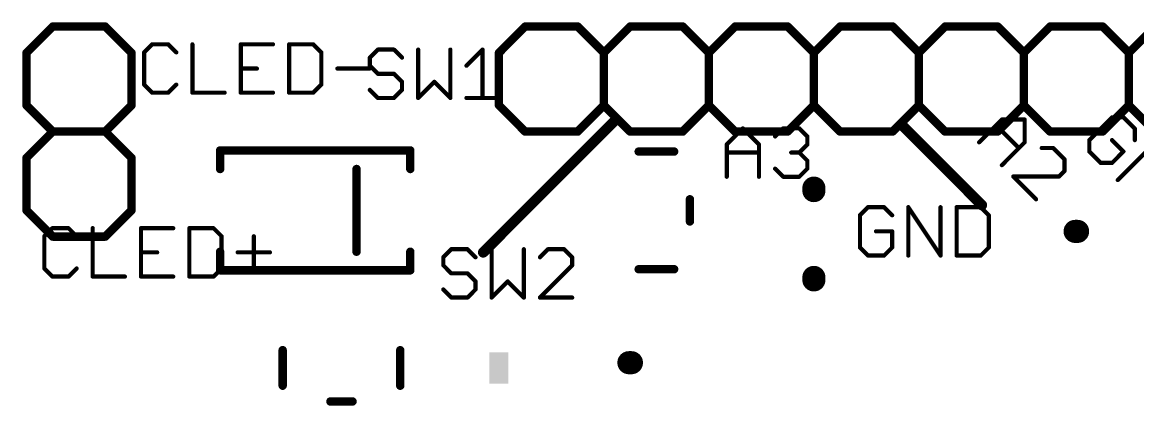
# Model space of a CAD drawing. Extents: x -0.1 to 47.1, y 0.5 to 29.3.
# Drawn here: x -0.1 to 26.88, y 20.04 to 29.31 of the extents above; entities that cross this region are included whole.
import ezdxf

# ---------------------------------------------------------------- set-up
doc = ezdxf.new("R2010")
doc.units = 0
doc.layers.add('21', color=253, linetype='CONTINUOUS')

# ---------------------------------------------------------------- blocks, each defined once
blk = doc.blocks.new('RECT')
blk.add_solid([(-0.5, -0.5), (0.5, -0.5), (-0.5, 0.5), (0.5, 0.5)])

msp = doc.modelspace()

# ---------------------------------------------------------------- linework, layer by layer
at = {"layer": '21'}
for points, const_width in [([(0.635, 29.21), (0, 28.575)], 0.2032), ([(1.905, 29.21), (0.635, 29.21)], 0.2032), ([(2.54, 28.575), (1.905, 29.21)], 0.2032), ([(12.065, 29.21), (11.43, 28.575)], 0.2032), ([(13.335, 29.21), (12.065, 29.21)], 0.2032), ([(13.97, 28.575), (13.335, 29.21)], 0.2032), ([(14.605, 29.21), (13.97, 28.575)], 0.2032), ([(15.875, 29.21), (14.605, 29.21)], 0.2032), ([(16.51, 28.575), (15.875, 29.21)], 0.2032), ([(17.145, 29.21), (16.51, 28.575)], 0.2032), ([(18.415, 29.21), (17.145, 29.21)], 0.2032), ([(19.05, 28.575), (18.415, 29.21)], 0.2032), ([(19.685, 29.21), (19.05, 28.575)], 0.2032), ([(20.955, 29.21), (19.685, 29.21)], 0.2032), ([(21.59, 28.575), (20.955, 29.21)], 0.2032), ([(22.225, 29.21), (21.59, 28.575)], 0.2032), ([(23.495, 29.21), (22.225, 29.21)], 0.2032), ([(24.13, 28.575), (23.495, 29.21)], 0.2032), ([(24.765, 29.21), (24.13, 28.575)], 0.2032), ([(26.035, 29.21), (24.765, 29.21)], 0.2032), ([(26.67, 28.575), (26.035, 29.21)], 0.2032), ([(27.305, 29.21), (26.67, 28.575)], 0.2032), ([(0, 28.575), (0, 27.305)], 0.2032), ([(2.54, 27.305), (2.54, 28.575)], 0.2032), ([(3.0397, 28.7792), (2.8448, 28.5843)], 0.1016), ([(2.8448, 28.5843), (2.8448, 27.8047)], 0.1016), ([(3.4295, 28.7792), (3.0397, 28.7792)], 0.1016), ([(3.6244, 28.5843), (3.4295, 28.7792)], 0.1016), ([(4.0142, 28.7792), (4.0142, 27.6098)], 0.1016), ([(5.9632, 28.7792), (5.1836, 28.7792)], 0.1016), ([(5.1836, 28.7792), (5.1836, 27.6098)], 0.1016), ([(6.353, 28.7792), (6.353, 27.6098)], 0.1016), ([(6.9377, 28.7792), (6.353, 28.7792)], 0.1016), ([(7.1326, 28.5843), (6.9377, 28.7792)], 0.1016), ([(7.1326, 27.8047), (7.1326, 28.5843)], 0.1016), ([(8.5007, 28.6522), (8.3058, 28.4573)], 0.1016), ([(8.8905, 28.6522), (8.5007, 28.6522)], 0.1016), ([(9.0854, 28.4573), (8.8905, 28.6522)], 0.1016), ([(9.4752, 28.6522), (9.4752, 27.4828)], 0.1016), ([(10.2548, 27.4828), (10.2548, 28.6522)], 0.1016), ([(10.6446, 28.2624), (11.0344, 28.6522)], 0.1016), ([(11.0344, 28.6522), (11.0344, 27.4828)], 0.1016), ([(11.43, 28.575), (11.43, 27.305)], 0.2032), ([(13.97, 27.305), (13.97, 28.575)], 0.2032), ([(13.97, 28.575), (13.97, 27.305)], 0.2032), ([(16.51, 28.575), (16.51, 27.305)], 0.2032), ([(16.51, 27.305), (16.51, 28.575)], 0.2032), ([(19.05, 27.305), (19.05, 28.575)], 0.2032), ([(19.05, 28.575), (19.05, 27.305)], 0.2032), ([(21.59, 28.575), (21.59, 27.305)], 0.2032), ([(21.59, 27.305), (21.59, 28.575)], 0.2032), ([(24.13, 27.305), (24.13, 28.575)], 0.2032), ([(24.13, 28.575), (24.13, 27.305)], 0.2032), ([(26.67, 27.305), (26.67, 28.575)], 0.2032), ([(26.67, 28.575), (26.67, 27.305)], 0.2032), ([(8.3058, 28.4573), (8.3058, 28.2624)], 0.1016), ([(5.1836, 28.1945), (5.5734, 28.1945)], 0.1016), ([(7.5224, 28.1945), (8.302, 28.1945)], 0.1016), ([(8.3058, 28.2624), (8.5007, 28.0675)], 0.1016), ([(8.5007, 28.0675), (8.8905, 28.0675)], 0.1016), ([(8.8905, 28.0675), (9.0854, 27.8726)], 0.1016), ([(2.8448, 27.8047), (3.0397, 27.6098)], 0.1016), ([(3.4295, 27.6098), (3.6244, 27.8047)], 0.1016), ([(6.9377, 27.6098), (7.1326, 27.8047)], 0.1016), ([(9.0854, 27.8726), (9.0854, 27.6777)], 0.1016), ([(9.4752, 27.4828), (9.865, 27.8726)], 0.1016), ([(9.865, 27.8726), (10.2548, 27.4828)], 0.1016), ([(3.0397, 27.6098), (3.4295, 27.6098)], 0.1016), ([(4.0142, 27.6098), (4.7938, 27.6098)], 0.1016), ([(5.1836, 27.6098), (5.9632, 27.6098)], 0.1016), ([(6.353, 27.6098), (6.9377, 27.6098)], 0.1016), ([(8.5007, 27.4828), (8.3058, 27.6777)], 0.1016), ([(8.8905, 27.4828), (8.5007, 27.4828)], 0.1016), ([(9.0854, 27.6777), (8.8905, 27.4828)], 0.1016), ([(10.6446, 27.4828), (11.4242, 27.4828)], 0.1016), ([(0, 27.305), (0.635, 26.67)], 0.2032), ([(1.905, 26.67), (2.54, 27.305)], 0.2032), ([(11.43, 27.305), (12.065, 26.67)], 0.2032), ([(13.335, 26.67), (13.97, 27.305)], 0.2032), ([(13.97, 27.305), (14.605, 26.67)], 0.2032), ([(15.875, 26.67), (16.51, 27.305)], 0.2032), ([(16.51, 27.305), (17.145, 26.67)], 0.2032), ([(18.415, 26.67), (19.05, 27.305)], 0.2032), ([(19.05, 27.305), (19.685, 26.67)], 0.2032), ([(20.955, 26.67), (21.59, 27.305)], 0.2032), ([(21.59, 27.305), (22.225, 26.67)], 0.2032), ([(23.495, 26.67), (24.13, 27.305)], 0.2032), ([(24.13, 27.305), (24.765, 26.67)], 0.2032), ([(26.035, 26.67), (26.67, 27.305)], 0.2032), ([(26.67, 27.305), (27.305, 26.67)], 0.2032), ([(11.049, 23.749), (14.224, 26.924)], 0.254), ([(23.047, 26.4098), (23.5983, 26.961)], 0.1016), ([(23.5983, 26.961), (24.1496, 26.961)], 0.1016), ([(24.1496, 26.961), (24.1496, 26.4098)], 0.1016), ([(26.2638, 27.0149), (25.7126, 26.4637)], 0.1016), ([(26.5394, 27.0149), (26.2638, 27.0149)], 0.1016), ([(26.8151, 26.7393), (26.5394, 27.0149)], 0.1016), ([(0.635, 26.67), (0, 26.035)], 0.2032), ([(1.905, 26.67), (0.635, 26.67)], 0.2032), ([(0.635, 26.67), (1.905, 26.67)], 0.2032), ([(2.54, 26.035), (1.905, 26.67)], 0.2032), ([(12.065, 26.67), (13.335, 26.67)], 0.2032), ([(14.605, 26.67), (15.875, 26.67)], 0.2032), ([(16.9418, 26.3574), (17.3316, 26.7472)], 0.1016), ([(17.145, 26.67), (18.415, 26.67)], 0.2032), ([(17.3316, 26.7472), (17.7214, 26.3574)], 0.1016), ([(18.1112, 26.5523), (18.3061, 26.7472)], 0.1016), ([(18.3061, 26.7472), (18.6959, 26.7472)], 0.1016), ([(18.6959, 26.7472), (18.8908, 26.5523)], 0.1016), ([(19.685, 26.67), (20.955, 26.67)], 0.2032), ([(23.114, 24.892), (21.209, 26.797)], 0.254), ([(22.225, 26.67), (23.495, 26.67)], 0.2032), ([(23.4605, 26.8232), (24.0117, 26.2719)], 0.1016), ([(24.765, 26.67), (26.035, 26.67)], 0.2032), ([(26.8151, 26.4637), (26.8151, 26.7393)], 0.1016), ([(18.8908, 26.5523), (18.8908, 26.3574)], 0.1016), ([(24.1496, 26.4098), (23.5983, 25.8585)], 0.1016), ([(25.7126, 26.4637), (25.7126, 26.188)], 0.1016), ([(26.5394, 26.188), (26.2638, 26.4637)], 0.1016), ([(4.685, 25.765), (4.685, 26.215)], 0.2032), ([(4.685, 26.215), (9.285, 26.215)], 0.2032), ([(9.285, 26.215), (9.285, 25.765)], 0.2032), ([(14.8106, 26.1874), (15.6694, 26.1874)], 0.2032), ([(16.9418, 25.5778), (16.9418, 26.3574)], 0.1016), ([(16.9418, 26.1625), (17.7214, 26.1625)], 0.1016), ([(17.7214, 26.3574), (17.7214, 25.5778)], 0.1016), ([(18.6959, 26.1625), (18.501, 26.1625)], 0.1016), ([(18.8908, 26.3574), (18.6959, 26.1625)], 0.1016), ([(18.6959, 26.1625), (18.8908, 25.9676)], 0.1016), ([(24.8386, 26.2719), (24.563, 26.2719)], 0.1016), ([(25.1143, 25.9963), (24.8386, 26.2719)], 0.1016), ([(25.7126, 26.188), (25.9882, 25.9124)], 0.1016), ([(26.2638, 25.9124), (26.5394, 26.188)], 0.1016), ([(26.4016, 25.499), (27.2285, 26.3259)], 0.1016), ([(0, 26.035), (0, 24.765)], 0.2032), ([(2.54, 24.765), (2.54, 26.035)], 0.2032), ([(18.8908, 25.9676), (18.8908, 25.7727)], 0.1016), ([(25.1143, 25.7207), (25.1143, 25.9963)], 0.1016), ([(25.9882, 25.9124), (26.2638, 25.9124)], 0.1016), ([(7.985, 25.765), (7.985, 23.765)], 0.2032), ([(18.3061, 25.5778), (18.1112, 25.7727)], 0.1016), ([(18.8908, 25.7727), (18.6959, 25.5778)], 0.1016), ([(24.9764, 25.5829), (25.1143, 25.7207)], 0.1016), ([(18.6959, 25.5778), (18.3061, 25.5778)], 0.1016), ([(19.05, 25.3035), (19.05, 25.2425)], 0.5588), ([(24.4252, 25.0316), (23.8739, 25.5829)], 0.1016), ([(23.8739, 25.5829), (24.9764, 25.5829)], 0.1016), ([(16.0504, 25.0334), (16.0504, 24.4966)], 0.2032), ([(0, 24.765), (0.635, 24.13)], 0.2032), ([(1.905, 24.13), (2.54, 24.765)], 0.2032), ([(20.3595, 24.8422), (20.1646, 24.6473)], 0.1016), ([(20.7493, 24.8422), (20.3595, 24.8422)], 0.1016), ([(20.9442, 24.6473), (20.7493, 24.8422)], 0.1016), ([(21.334, 23.6728), (21.334, 24.8422)], 0.1016), ([(21.334, 24.8422), (22.1136, 23.6728)], 0.1016), ([(22.1136, 23.6728), (22.1136, 24.8422)], 0.1016), ([(22.5034, 24.8422), (22.5034, 23.6728)], 0.1016), ([(23.0881, 24.8422), (22.5034, 24.8422)], 0.1016), ([(23.283, 24.6473), (23.0881, 24.8422)], 0.1016), ([(20.1646, 24.6473), (20.1646, 23.8677)], 0.1016), ([(23.283, 23.8677), (23.283, 24.6473)], 0.1016), ([(0.6267, 24.3342), (0.4318, 24.1393)], 0.1016), ([(1.0165, 24.3342), (0.6267, 24.3342)], 0.1016), ([(1.2114, 24.1393), (1.0165, 24.3342)], 0.1016), ([(1.6012, 24.3342), (1.6012, 23.1648)], 0.1016), ([(3.5502, 24.3342), (2.7706, 24.3342)], 0.1016), ([(2.7706, 24.3342), (2.7706, 23.1648)], 0.1016), ([(3.94, 24.3342), (3.94, 23.1648)], 0.1016), ([(4.5247, 24.3342), (3.94, 24.3342)], 0.1016), ([(4.7196, 24.1393), (4.5247, 24.3342)], 0.1016), ([(20.9442, 24.2575), (20.5544, 24.2575)], 0.1016), ([(20.9442, 23.8677), (20.9442, 24.2575)], 0.1016), ([(25.3695, 24.257), (25.4305, 24.257)], 0.5588), ([(0.4318, 24.1393), (0.4318, 23.3597)], 0.1016), ([(0.635, 24.13), (1.905, 24.13)], 0.2032), ([(4.7196, 23.3597), (4.7196, 24.1393)], 0.1016), ([(5.4992, 24.1393), (5.4992, 23.3597)], 0.1016), ([(2.7706, 23.7495), (3.1604, 23.7495)], 0.1016), ([(4.685, 23.315), (4.685, 23.765)], 0.2032), ([(5.1094, 23.7495), (5.889, 23.7495)], 0.1016), ([(9.285, 23.765), (9.285, 23.315)], 0.2032), ([(10.2787, 23.8262), (10.0838, 23.6313)], 0.1016), ([(10.6685, 23.8262), (10.2787, 23.8262)], 0.1016), ([(10.8634, 23.6313), (10.6685, 23.8262)], 0.1016), ([(11.2532, 23.8262), (11.2532, 22.6568)], 0.1016), ([(12.0328, 22.6568), (12.0328, 23.8262)], 0.1016), ([(12.6175, 23.8262), (12.4226, 23.6313)], 0.1016), ([(13.0073, 23.8262), (12.6175, 23.8262)], 0.1016), ([(13.2022, 23.6313), (13.0073, 23.8262)], 0.1016), ([(20.1646, 23.8677), (20.3595, 23.6728)], 0.1016), ([(20.7493, 23.6728), (20.9442, 23.8677)], 0.1016), ([(23.0881, 23.6728), (23.283, 23.8677)], 0.1016), ([(10.0838, 23.6313), (10.0838, 23.4364)], 0.1016), ([(10.0838, 23.4364), (10.2787, 23.2415)], 0.1016), ([(12.4226, 22.6568), (13.2022, 23.4364)], 0.1016), ([(13.2022, 23.4364), (13.2022, 23.6313)], 0.1016), ([(20.3595, 23.6728), (20.7493, 23.6728)], 0.1016), ([(22.5034, 23.6728), (23.0881, 23.6728)], 0.1016), ([(0.4318, 23.3597), (0.6267, 23.1648)], 0.1016), ([(0.6267, 23.1648), (1.0165, 23.1648)], 0.1016), ([(1.0165, 23.1648), (1.2114, 23.3597)], 0.1016), ([(1.6012, 23.1648), (2.3808, 23.1648)], 0.1016), ([(2.7706, 23.1648), (3.5502, 23.1648)], 0.1016), ([(3.94, 23.1648), (4.5247, 23.1648)], 0.1016), ([(4.5247, 23.1648), (4.7196, 23.3597)], 0.1016), ([(9.285, 23.315), (4.685, 23.315)], 0.2032), ([(10.2787, 23.2415), (10.6685, 23.2415)], 0.1016), ([(10.6685, 23.2415), (10.8634, 23.0466)], 0.1016), ([(15.6694, 23.3426), (14.8106, 23.3426)], 0.2032), ([(19.05, 23.1445), (19.05, 23.0835)], 0.5588), ([(10.8634, 23.0466), (10.8634, 22.8517)], 0.1016), ([(11.2532, 22.6568), (11.643, 23.0466)], 0.1016), ([(11.643, 23.0466), (12.0328, 22.6568)], 0.1016), ([(10.2787, 22.6568), (10.0838, 22.8517)], 0.1016), ([(10.6685, 22.6568), (10.2787, 22.6568)], 0.1016), ([(10.8634, 22.8517), (10.6685, 22.6568)], 0.1016), ([(13.2022, 22.6568), (12.4226, 22.6568)], 0.1016), ([(6.1976, 20.5256), (6.1976, 21.3844)], 0.2032), ([(9.0424, 21.3844), (9.0424, 20.5256)], 0.2032), ([(14.6355, 21.082), (14.5745, 21.082)], 0.5588), ([(7.8884, 20.1446), (7.3516, 20.1446)], 0.2032)]:
    msp.add_lwpolyline(points, dxfattribs=dict(at, const_width=const_width))
for points, const_width in [([(0.635, 29.2608, 1), (0.635, 29.1592)], 0.1016), ([(0.6709, 29.1741, 1), (0.5991, 29.2459)], 0.1016), ([(1.9409, 29.2459, 1), (1.8691, 29.1741)], 0.1016), ([(1.905, 29.1592, 1), (1.905, 29.2608)], 0.1016), ([(12.065, 29.2608, 1), (12.065, 29.1592)], 0.1016), ([(12.1009, 29.1741, 1), (12.0291, 29.2459)], 0.1016), ([(13.3709, 29.2459, 1), (13.2991, 29.1741)], 0.1016), ([(13.335, 29.1592, 1), (13.335, 29.2608)], 0.1016), ([(14.605, 29.2608, 1), (14.605, 29.1592)], 0.1016), ([(14.6409, 29.1741, 1), (14.5691, 29.2459)], 0.1016), ([(15.9109, 29.2459, 1), (15.8391, 29.1741)], 0.1016), ([(15.875, 29.1592, 1), (15.875, 29.2608)], 0.1016), ([(17.145, 29.2608, 1), (17.145, 29.1592)], 0.1016), ([(17.1809, 29.1741, 1), (17.1091, 29.2459)], 0.1016), ([(18.4509, 29.2459, 1), (18.3791, 29.1741)], 0.1016), ([(18.415, 29.1592, 1), (18.415, 29.2608)], 0.1016), ([(19.685, 29.2608, 1), (19.685, 29.1592)], 0.1016), ([(19.7209, 29.1741, 1), (19.6491, 29.2459)], 0.1016), ([(20.9909, 29.2459, 1), (20.9191, 29.1741)], 0.1016), ([(20.955, 29.1592, 1), (20.955, 29.2608)], 0.1016), ([(22.225, 29.2608, 1), (22.225, 29.1592)], 0.1016), ([(22.2609, 29.1741, 1), (22.1891, 29.2459)], 0.1016), ([(23.5309, 29.2459, 1), (23.4591, 29.1741)], 0.1016), ([(23.495, 29.1592, 1), (23.495, 29.2608)], 0.1016), ([(24.765, 29.2608, 1), (24.765, 29.1592)], 0.1016), ([(24.8009, 29.1741, 1), (24.7291, 29.2459)], 0.1016), ([(26.0709, 29.2459, 1), (25.9991, 29.1741)], 0.1016), ([(26.035, 29.1592, 1), (26.035, 29.2608)], 0.1016), ([(0.0508, 28.575, 1), (-0.0508, 28.575)], 0.1016), ([(-0.0359, 28.6109, 1), (0.0359, 28.5391)], 0.1016), ([(2.5908, 28.575, 1), (2.4892, 28.575)], 0.1016), ([(2.5041, 28.5391, 1), (2.5759, 28.6109)], 0.1016), ([(2.8268, 28.6023, 1), (2.8628, 28.5663)], 0.0508), ([(2.8702, 28.5843, 1), (2.8194, 28.5843)], 0.0508), ([(3.0397, 28.8046, 1), (3.0397, 28.7538)], 0.0508), ([(3.0577, 28.7612, 1), (3.0217, 28.7972)], 0.0508), ([(3.4475, 28.7972, 1), (3.4115, 28.7612)], 0.0508), ([(3.4295, 28.7538, 1), (3.4295, 28.8046)], 0.0508), ([(3.6064, 28.5663, 1), (3.6424, 28.6023)], 0.0508), ([(4.0396, 28.7792, 1), (3.9888, 28.7792)], 0.0508), ([(5.1836, 28.8046, 1), (5.1836, 28.7538)], 0.0508), ([(5.209, 28.7792, 1), (5.1582, 28.7792)], 0.0508), ([(5.9632, 28.7538, 1), (5.9632, 28.8046)], 0.0508), ([(6.3784, 28.7792, 1), (6.3276, 28.7792)], 0.0508), ([(6.353, 28.8046, 1), (6.353, 28.7538)], 0.0508), ([(6.9556, 28.7972, 1), (6.9197, 28.7612)], 0.0508), ([(6.9377, 28.7538, 1), (6.9377, 28.8046)], 0.0508), ([(7.158, 28.5843, 1), (7.1072, 28.5843)], 0.0508), ([(7.1146, 28.5663, 1), (7.1505, 28.6023)], 0.0508), ([(8.5007, 28.6776, 1), (8.5007, 28.6268)], 0.0508), ([(8.5187, 28.6342, 1), (8.4827, 28.6702)], 0.0508), ([(8.9085, 28.6702, 1), (8.8725, 28.6342)], 0.0508), ([(8.8905, 28.6268, 1), (8.8905, 28.6776)], 0.0508), ([(9.5006, 28.6522, 1), (9.4498, 28.6522)], 0.0508), ([(10.2802, 28.6522, 1), (10.2294, 28.6522)], 0.0508), ([(11.0598, 28.6522, 1), (11.009, 28.6522)], 0.0508), ([(11.0524, 28.6342, 1), (11.0164, 28.6702)], 0.0508), ([(11.4808, 28.575, 1), (11.3792, 28.575)], 0.1016), ([(11.3941, 28.6109, 1), (11.4659, 28.5391)], 0.1016), ([(14.0208, 28.575, 1), (13.9192, 28.575)], 0.1016), ([(14.0208, 28.575, 1), (13.9192, 28.575)], 0.1016), ([(13.9341, 28.6109, 1), (14.0059, 28.5391)], 0.1016), ([(13.9341, 28.5391, 1), (14.0059, 28.6109)], 0.1016), ([(16.5608, 28.575, 1), (16.4592, 28.575)], 0.1016), ([(16.5608, 28.575, 1), (16.4592, 28.575)], 0.1016), ([(16.4741, 28.6109, 1), (16.5459, 28.5391)], 0.1016), ([(16.4741, 28.5391, 1), (16.5459, 28.6109)], 0.1016), ([(19.1008, 28.575, 1), (18.9992, 28.575)], 0.1016), ([(19.1008, 28.575, 1), (18.9992, 28.575)], 0.1016), ([(19.0141, 28.6109, 1), (19.0859, 28.5391)], 0.1016), ([(19.0141, 28.5391, 1), (19.0859, 28.6109)], 0.1016), ([(21.6408, 28.575, 1), (21.5392, 28.575)], 0.1016), ([(21.6408, 28.575, 1), (21.5392, 28.575)], 0.1016), ([(21.5541, 28.6109, 1), (21.6259, 28.5391)], 0.1016), ([(21.5541, 28.5391, 1), (21.6259, 28.6109)], 0.1016), ([(24.1808, 28.575, 1), (24.0792, 28.575)], 0.1016), ([(24.1808, 28.575, 1), (24.0792, 28.575)], 0.1016), ([(24.0941, 28.6109, 1), (24.1659, 28.5391)], 0.1016), ([(24.0941, 28.5391, 1), (24.1659, 28.6109)], 0.1016), ([(26.7208, 28.575, 1), (26.6192, 28.575)], 0.1016), ([(26.7208, 28.575, 1), (26.6192, 28.575)], 0.1016), ([(26.6341, 28.6109, 1), (26.7059, 28.5391)], 0.1016), ([(26.6341, 28.5391, 1), (26.7059, 28.6109)], 0.1016), ([(8.2878, 28.4753, 1), (8.3238, 28.4393)], 0.0508), ([(8.3312, 28.4573, 1), (8.2804, 28.4573)], 0.0508), ([(9.0674, 28.4393, 1), (9.1034, 28.4753)], 0.0508), ([(5.1836, 28.2199, 1), (5.1836, 28.1691)], 0.0508), ([(5.5734, 28.1691, 1), (5.5734, 28.2199)], 0.0508), ([(7.5224, 28.2199, 1), (7.5224, 28.1691)], 0.0508), ([(8.3238, 28.2804, 1), (8.2878, 28.2444)], 0.0508), ([(8.2804, 28.2624, 1), (8.3312, 28.2624)], 0.0508), ([(8.302, 28.1691, 1), (8.302, 28.2199)], 0.0508), ([(8.5007, 28.0929, 1), (8.5007, 28.0421)], 0.0508), ([(8.4827, 28.0495, 1), (8.5187, 28.0855)], 0.0508), ([(8.9085, 28.0855, 1), (8.8725, 28.0495)], 0.0508), ([(8.8905, 28.0421, 1), (8.8905, 28.0929)], 0.0508), ([(10.6266, 28.2804, 1), (10.6626, 28.2444)], 0.0508), ([(2.8628, 27.8227, 1), (2.8268, 27.7867)], 0.0508), ([(2.8194, 27.8047, 1), (2.8702, 27.8047)], 0.0508), ([(3.6424, 27.7867, 1), (3.6064, 27.8227)], 0.0508), ([(7.1072, 27.8047, 1), (7.158, 27.8047)], 0.0508), ([(7.1505, 27.7867, 1), (7.1146, 27.8227)], 0.0508), ([(9.1108, 27.8726, 1), (9.06, 27.8726)], 0.0508), ([(9.0674, 27.8546, 1), (9.1034, 27.8906)], 0.0508), ([(9.883, 27.8906, 1), (9.847, 27.8546)], 0.0508), ([(9.883, 27.8546, 1), (9.847, 27.8906)], 0.0508), ([(3.0397, 27.6352, 1), (3.0397, 27.5844)], 0.0508), ([(3.0217, 27.5918, 1), (3.0577, 27.6278)], 0.0508), ([(3.4115, 27.6278, 1), (3.4475, 27.5918)], 0.0508), ([(3.4295, 27.5844, 1), (3.4295, 27.6352)], 0.0508), ([(4.0142, 27.6352, 1), (4.0142, 27.5844)], 0.0508), ([(3.9888, 27.6098, 1), (4.0396, 27.6098)], 0.0508), ([(4.7938, 27.5844, 1), (4.7938, 27.6352)], 0.0508), ([(5.1836, 27.6352, 1), (5.1836, 27.5844)], 0.0508), ([(5.1582, 27.6098, 1), (5.209, 27.6098)], 0.0508), ([(5.9632, 27.5844, 1), (5.9632, 27.6352)], 0.0508), ([(6.353, 27.6352, 1), (6.353, 27.5844)], 0.0508), ([(6.3276, 27.6098, 1), (6.3784, 27.6098)], 0.0508), ([(6.9197, 27.6278, 1), (6.9556, 27.5918)], 0.0508), ([(6.9377, 27.5844, 1), (6.9377, 27.6352)], 0.0508), ([(8.3238, 27.6957, 1), (8.2878, 27.6597)], 0.0508), ([(8.5007, 27.5082, 1), (8.5007, 27.4574)], 0.0508), ([(8.4827, 27.4648, 1), (8.5187, 27.5008)], 0.0508), ([(8.8725, 27.5008, 1), (8.9085, 27.4648)], 0.0508), ([(8.8905, 27.4574, 1), (8.8905, 27.5082)], 0.0508), ([(9.06, 27.6777, 1), (9.1108, 27.6777)], 0.0508), ([(9.1034, 27.6597, 1), (9.0674, 27.6957)], 0.0508), ([(9.4572, 27.5008, 1), (9.4932, 27.4648)], 0.0508), ([(10.2368, 27.4648, 1), (10.2728, 27.5008)], 0.0508), ([(10.6446, 27.5082, 1), (10.6446, 27.4574)], 0.0508), ([(11.4242, 27.4574, 1), (11.4242, 27.5082)], 0.0508), ([(0.0359, 27.3409, 1), (-0.0359, 27.2691)], 0.1016), ([(-0.0508, 27.305, 1), (0.0508, 27.305)], 0.1016), ([(2.4892, 27.305, 1), (2.5908, 27.305)], 0.1016), ([(2.5759, 27.2691, 1), (2.5041, 27.3409)], 0.1016), ([(9.4498, 27.4828, 1), (9.5006, 27.4828)], 0.0508), ([(10.2294, 27.4828, 1), (10.2802, 27.4828)], 0.0508), ([(11.009, 27.4828, 1), (11.0598, 27.4828)], 0.0508), ([(11.4659, 27.3409, 1), (11.3941, 27.2691)], 0.1016), ([(11.3792, 27.305, 1), (11.4808, 27.305)], 0.1016), ([(14.0059, 27.3409, 1), (13.9341, 27.2691)], 0.1016), ([(13.9192, 27.305, 1), (14.0208, 27.305)], 0.1016), ([(13.9192, 27.305, 1), (14.0208, 27.305)], 0.1016), ([(14.0059, 27.2691, 1), (13.9341, 27.3409)], 0.1016), ([(16.5459, 27.3409, 1), (16.4741, 27.2691)], 0.1016), ([(16.4592, 27.305, 1), (16.5608, 27.305)], 0.1016), ([(16.4592, 27.305, 1), (16.5608, 27.305)], 0.1016), ([(16.5459, 27.2691, 1), (16.4741, 27.3409)], 0.1016), ([(19.0859, 27.3409, 1), (19.0141, 27.2691)], 0.1016), ([(18.9992, 27.305, 1), (19.1008, 27.305)], 0.1016), ([(18.9992, 27.305, 1), (19.1008, 27.305)], 0.1016), ([(19.0859, 27.2691, 1), (19.0141, 27.3409)], 0.1016), ([(21.6259, 27.3409, 1), (21.5541, 27.2691)], 0.1016), ([(21.5392, 27.305, 1), (21.6408, 27.305)], 0.1016), ([(21.5392, 27.305, 1), (21.6408, 27.305)], 0.1016), ([(21.6259, 27.2691, 1), (21.5541, 27.3409)], 0.1016), ([(24.1659, 27.3409, 1), (24.0941, 27.2691)], 0.1016), ([(24.0792, 27.305, 1), (24.1808, 27.305)], 0.1016), ([(24.0792, 27.305, 1), (24.1808, 27.305)], 0.1016), ([(24.1659, 27.2691, 1), (24.0941, 27.3409)], 0.1016), ([(26.7059, 27.3409, 1), (26.6341, 27.2691)], 0.1016), ([(26.6192, 27.305, 1), (26.7208, 27.305)], 0.1016), ([(26.6192, 27.305, 1), (26.7208, 27.305)], 0.1016), ([(26.7059, 27.2691, 1), (26.6341, 27.3409)], 0.1016), ([(14.2689, 26.8791, 1), (14.1791, 26.9689)], 0.127), ([(23.5983, 26.9864, 1), (23.5983, 26.9356)], 0.0508), ([(23.6163, 26.943, 1), (23.5803, 26.979)], 0.0508), ([(24.175, 26.961, 1), (24.1242, 26.961)], 0.0508), ([(24.1496, 26.9356, 1), (24.1495, 26.9864)], 0.0508), ([(26.2638, 27.0403, 1), (26.2638, 26.9895)], 0.0508), ([(26.2818, 26.997, 1), (26.2459, 27.0329)], 0.0508), ([(26.5574, 27.0329, 1), (26.5215, 26.997)], 0.0508), ([(26.5394, 26.9895, 1), (26.5394, 27.0403)], 0.0508), ([(0.635, 26.7208, 1), (0.635, 26.6192)], 0.1016), ([(0.635, 26.7208, 1), (0.635, 26.6192)], 0.1016), ([(0.6709, 26.6341, 1), (0.5991, 26.7059)], 0.1016), ([(0.5991, 26.6341, 1), (0.6709, 26.7059)], 0.1016), ([(1.9409, 26.7059, 1), (1.8691, 26.6341)], 0.1016), ([(1.8691, 26.7059, 1), (1.9409, 26.6341)], 0.1016), ([(1.905, 26.6192, 1), (1.905, 26.7208)], 0.1016), ([(1.905, 26.6192, 1), (1.905, 26.7208)], 0.1016), ([(12.065, 26.7208, 1), (12.065, 26.6192)], 0.1016), ([(12.0291, 26.6341, 1), (12.1009, 26.7059)], 0.1016), ([(13.2991, 26.7059, 1), (13.3709, 26.6341)], 0.1016), ([(13.335, 26.6192, 1), (13.335, 26.7208)], 0.1016), ([(14.605, 26.7208, 1), (14.605, 26.6192)], 0.1016), ([(14.5691, 26.6341, 1), (14.6409, 26.7059)], 0.1016), ([(15.8391, 26.7059, 1), (15.9109, 26.6341)], 0.1016), ([(15.875, 26.6192, 1), (15.875, 26.7208)], 0.1016), ([(17.145, 26.7208, 1), (17.145, 26.6192)], 0.1016), ([(17.1091, 26.6341, 1), (17.1809, 26.7059)], 0.1016), ([(17.3496, 26.7652, 1), (17.3136, 26.7292)], 0.0508), ([(17.3496, 26.7292, 1), (17.3136, 26.7652)], 0.0508), ([(18.3061, 26.7726, 1), (18.3061, 26.7218)], 0.0508), ([(18.3241, 26.7292, 1), (18.2881, 26.7652)], 0.0508), ([(18.3791, 26.7059, 1), (18.4509, 26.6341)], 0.1016), ([(18.415, 26.6192, 1), (18.415, 26.7208)], 0.1016), ([(18.7139, 26.7652, 1), (18.6779, 26.7292)], 0.0508), ([(18.6959, 26.7218, 1), (18.6959, 26.7726)], 0.0508), ([(19.685, 26.7208, 1), (19.685, 26.6192)], 0.1016), ([(19.6491, 26.6341, 1), (19.7209, 26.7059)], 0.1016), ([(20.9191, 26.7059, 1), (20.9909, 26.6341)], 0.1016), ([(20.955, 26.6192, 1), (20.955, 26.7208)], 0.1016), ([(21.2539, 26.8419, 1), (21.1641, 26.7521)], 0.127), ([(22.225, 26.7208, 1), (22.225, 26.6192)], 0.1016), ([(22.1891, 26.6341, 1), (22.2609, 26.7059)], 0.1016), ([(23.4591, 26.7059, 1), (23.5309, 26.6341)], 0.1016), ([(23.4784, 26.8412, 1), (23.4425, 26.8052)], 0.0508), ([(23.495, 26.6192, 1), (23.495, 26.7208)], 0.1016), ([(24.765, 26.7208, 1), (24.765, 26.6192)], 0.1016), ([(24.7291, 26.6341, 1), (24.8009, 26.7059)], 0.1016), ([(25.9991, 26.7059, 1), (26.0709, 26.6341)], 0.1016), ([(26.035, 26.6192, 1), (26.035, 26.7208)], 0.1016), ([(26.8405, 26.7393, 1), (26.7897, 26.7393)], 0.0508), ([(26.7971, 26.7213, 1), (26.833, 26.7573)], 0.0508), ([(18.0932, 26.5703, 1), (18.1292, 26.5343)], 0.0508), ([(18.9162, 26.5523, 1), (18.8654, 26.5523)], 0.0508), ([(18.8728, 26.5343, 1), (18.9088, 26.5703)], 0.0508), ([(23.0291, 26.4277, 1), (23.065, 26.3918)], 0.0508), ([(24.1675, 26.3918, 1), (24.1316, 26.4277)], 0.0508), ([(25.738, 26.4637, 1), (25.6872, 26.4637)], 0.0508), ([(25.6946, 26.4816, 1), (25.7305, 26.4457)], 0.0508), ([(26.2818, 26.4816, 1), (26.2459, 26.4457)], 0.0508), ([(26.7897, 26.4637, 1), (26.8405, 26.4637)], 0.0508), ([(4.7358, 26.215, 1), (4.6342, 26.215)], 0.1016), ([(4.685, 26.2658, 1), (4.685, 26.1642)], 0.1016), ([(9.3358, 26.215, 1), (9.2342, 26.215)], 0.1016), ([(9.285, 26.1642, 1), (9.285, 26.2658)], 0.1016), ([(14.8106, 26.2382, 1), (14.8106, 26.1366)], 0.1016), ([(15.6694, 26.1366, 1), (15.6694, 26.2382)], 0.1016), ([(16.9238, 26.3754, 1), (16.9598, 26.3394)], 0.0508), ([(16.9672, 26.3574, 1), (16.9164, 26.3574)], 0.0508), ([(16.9418, 26.1879, 1), (16.9418, 26.1371)], 0.0508), ([(17.7468, 26.3574, 1), (17.696, 26.3574)], 0.0508), ([(17.7034, 26.3394, 1), (17.7394, 26.3754)], 0.0508), ([(17.7214, 26.1371, 1), (17.7214, 26.1879)], 0.0508), ([(18.501, 26.1879, 1), (18.501, 26.1371)], 0.0508), ([(18.7139, 26.1805, 1), (18.6779, 26.1445)], 0.0508), ([(18.6779, 26.1805, 1), (18.7139, 26.1445)], 0.0508), ([(18.6959, 26.1371, 1), (18.6959, 26.1879)], 0.0508), ([(18.8654, 26.3574, 1), (18.9162, 26.3574)], 0.0508), ([(18.9088, 26.3394, 1), (18.8728, 26.3754)], 0.0508), ([(23.9938, 26.254, 1), (24.0297, 26.2899)], 0.0508), ([(24.1242, 26.4098, 1), (24.175, 26.4098)], 0.0508), ([(24.563, 26.2973, 1), (24.563, 26.2465)], 0.0508), ([(24.8566, 26.2899, 1), (24.8207, 26.254)], 0.0508), ([(24.8386, 26.2465, 1), (24.8386, 26.2973)], 0.0508), ([(25.7305, 26.206, 1), (25.6946, 26.1701)], 0.0508), ([(25.6872, 26.188, 1), (25.738, 26.188)], 0.0508), ([(26.5574, 26.1701, 1), (26.5215, 26.206)], 0.0508), ([(26.5215, 26.1701, 1), (26.5574, 26.206)], 0.0508), ([(0.0508, 26.035, 1), (-0.0508, 26.035)], 0.1016), ([(-0.0359, 26.0709, 1), (0.0359, 25.9991)], 0.1016), ([(2.5908, 26.035, 1), (2.4892, 26.035)], 0.1016), ([(2.5041, 25.9991, 1), (2.5759, 26.0709)], 0.1016), ([(18.9162, 25.9676, 1), (18.8654, 25.9676)], 0.0508), ([(18.8728, 25.9496, 1), (18.9088, 25.9856)], 0.0508), ([(25.1397, 25.9963, 1), (25.0889, 25.9963)], 0.0508), ([(25.0963, 25.9783, 1), (25.1322, 26.0143)], 0.0508), ([(25.9882, 25.9378, 1), (25.9882, 25.887)], 0.0508), ([(25.9702, 25.8944, 1), (26.0061, 25.9304)], 0.0508), ([(26.2459, 25.9304, 1), (26.2818, 25.8944)], 0.0508), ([(26.2638, 25.887, 1), (26.2638, 25.9378)], 0.0508), ([(4.6342, 25.765, 1), (4.7358, 25.765)], 0.1016), ([(8.0358, 25.765, 1), (7.9342, 25.765)], 0.1016), ([(9.2342, 25.765, 1), (9.3358, 25.765)], 0.1016), ([(18.1292, 25.7907, 1), (18.0932, 25.7547)], 0.0508), ([(18.8654, 25.7727, 1), (18.9162, 25.7727)], 0.0508), ([(18.9088, 25.7547, 1), (18.8728, 25.7907)], 0.0508), ([(23.5803, 25.8765, 1), (23.6163, 25.8405)], 0.0508), ([(25.0889, 25.7207, 1), (25.1397, 25.7207)], 0.0508), ([(25.1322, 25.7027, 1), (25.0963, 25.7386)], 0.0508), ([(16.9164, 25.5778, 1), (16.9672, 25.5778)], 0.0508), ([(17.696, 25.5778, 1), (17.7468, 25.5778)], 0.0508), ([(18.3061, 25.6032, 1), (18.3061, 25.5524)], 0.0508), ([(18.2881, 25.5598, 1), (18.3241, 25.5958)], 0.0508), ([(18.6779, 25.5958, 1), (18.7139, 25.5598)], 0.0508), ([(18.6959, 25.5524, 1), (18.6959, 25.6032)], 0.0508), ([(19.1897, 25.3035, 1), (18.9103, 25.3035)], 0.2794), ([(18.9103, 25.2425, 1), (19.1897, 25.2425)], 0.2794), ([(23.8739, 25.6083, 1), (23.8739, 25.5575)], 0.0508), ([(23.8919, 25.6008, 1), (23.856, 25.5649)], 0.0508), ([(24.9585, 25.6008, 1), (24.9944, 25.5649)], 0.0508), ([(24.9764, 25.5575, 1), (24.9764, 25.6083)], 0.0508), ([(26.3837, 25.5169, 1), (26.4196, 25.481)], 0.0508), ([(16.1012, 25.0334, 1), (15.9996, 25.0334)], 0.1016), ([(0.0359, 24.8009, 1), (-0.0359, 24.7291)], 0.1016), ([(2.5759, 24.7291, 1), (2.5041, 24.8009)], 0.1016), ([(20.3595, 24.8676, 1), (20.3595, 24.8168)], 0.0508), ([(20.3775, 24.8242, 1), (20.3415, 24.8602)], 0.0508), ([(20.7673, 24.8602, 1), (20.7313, 24.8242)], 0.0508), ([(20.7493, 24.8168, 1), (20.7493, 24.8676)], 0.0508), ([(21.3594, 24.8422, 1), (21.3086, 24.8422)], 0.0508), ([(21.3551, 24.8563, 1), (21.3129, 24.8281)], 0.0508), ([(22.139, 24.8422, 1), (22.0882, 24.8422)], 0.0508), ([(22.5288, 24.8422, 1), (22.478, 24.8422)], 0.0508), ([(22.5034, 24.8676, 1), (22.5034, 24.8168)], 0.0508), ([(23.0691, 24.8471, 1), (23.1589, 24.9369)], 0.127), ([(23.1061, 24.8602, 1), (23.0701, 24.8242)], 0.0508), ([(23.0881, 24.8168, 1), (23.0881, 24.8676)], 0.0508), ([(24.4072, 25.0136, 1), (24.4431, 25.0496)], 0.0508), ([(-0.0508, 24.765, 1), (0.0508, 24.765)], 0.1016), ([(2.4892, 24.765, 1), (2.5908, 24.765)], 0.1016), ([(20.1466, 24.6653, 1), (20.1826, 24.6293)], 0.0508), ([(20.19, 24.6473, 1), (20.1392, 24.6473)], 0.0508), ([(20.9262, 24.6293, 1), (20.9622, 24.6653)], 0.0508), ([(23.3084, 24.6473, 1), (23.2576, 24.6473)], 0.0508), ([(23.265, 24.6293, 1), (23.301, 24.6653)], 0.0508), ([(0.6267, 24.3596, 1), (0.6267, 24.3088)], 0.0508), ([(0.6447, 24.3162, 1), (0.6087, 24.3522)], 0.0508), ([(1.0345, 24.3522, 1), (0.9985, 24.3162)], 0.0508), ([(1.0165, 24.3088, 1), (1.0165, 24.3596)], 0.0508), ([(1.6266, 24.3342, 1), (1.5758, 24.3342)], 0.0508), ([(2.7706, 24.3596, 1), (2.7706, 24.3088)], 0.0508), ([(2.796, 24.3342, 1), (2.7452, 24.3342)], 0.0508), ([(3.5502, 24.3088, 1), (3.5502, 24.3596)], 0.0508), ([(3.9654, 24.3342, 1), (3.9146, 24.3342)], 0.0508), ([(3.94, 24.3596, 1), (3.94, 24.3088)], 0.0508), ([(4.5426, 24.3522, 1), (4.5067, 24.3162)], 0.0508), ([(4.5247, 24.3088, 1), (4.5247, 24.3596)], 0.0508), ([(15.9996, 24.4966, 1), (16.1012, 24.4966)], 0.1016), ([(20.5544, 24.2829, 1), (20.5544, 24.2321)], 0.0508), ([(20.9696, 24.2575, 1), (20.9188, 24.2575)], 0.0508), ([(20.9442, 24.2321, 1), (20.9442, 24.2829)], 0.0508), ([(25.3695, 24.3967, 1), (25.3695, 24.1173)], 0.2794), ([(25.4305, 24.1173, 1), (25.4305, 24.3967)], 0.2794), ([(0.4138, 24.1573, 1), (0.4498, 24.1213)], 0.0508), ([(0.4572, 24.1393, 1), (0.4064, 24.1393)], 0.0508), ([(0.635, 24.1808, 1), (0.635, 24.0792)], 0.1016), ([(0.5991, 24.0941, 1), (0.6709, 24.1659)], 0.1016), ([(1.1934, 24.1213, 1), (1.2294, 24.1573)], 0.0508), ([(1.8691, 24.1659, 1), (1.9409, 24.0941)], 0.1016), ([(1.905, 24.0792, 1), (1.905, 24.1808)], 0.1016), ([(4.745, 24.1393, 1), (4.6942, 24.1393)], 0.0508), ([(4.7016, 24.1213, 1), (4.7375, 24.1573)], 0.0508), ([(5.5246, 24.1393, 1), (5.4738, 24.1393)], 0.0508), ([(2.7706, 23.7749, 1), (2.7706, 23.7241)], 0.0508), ([(3.1604, 23.7241, 1), (3.1604, 23.7749)], 0.0508), ([(4.7358, 23.765, 1), (4.6342, 23.765)], 0.1016), ([(5.1094, 23.7749, 1), (5.1094, 23.7241)], 0.0508), ([(5.889, 23.7241, 1), (5.889, 23.7749)], 0.0508), ([(7.9342, 23.765, 1), (8.0358, 23.765)], 0.1016), ([(9.3358, 23.765, 1), (9.2342, 23.765)], 0.1016), ([(10.2787, 23.8516, 1), (10.2787, 23.8008)], 0.0508), ([(10.2967, 23.8082, 1), (10.2607, 23.8442)], 0.0508), ([(10.6865, 23.8442, 1), (10.6505, 23.8082)], 0.0508), ([(10.6685, 23.8008, 1), (10.6685, 23.8516)], 0.0508), ([(11.0041, 23.7939, 1), (11.0939, 23.7041)], 0.127), ([(11.2786, 23.8262, 1), (11.2278, 23.8262)], 0.0508), ([(12.0582, 23.8262, 1), (12.0074, 23.8262)], 0.0508), ([(12.6175, 23.8516, 1), (12.6175, 23.8008)], 0.0508), ([(12.6355, 23.8082, 1), (12.5995, 23.8442)], 0.0508), ([(13.0253, 23.8442, 1), (12.9893, 23.8082)], 0.0508), ([(13.0073, 23.8008, 1), (13.0073, 23.8516)], 0.0508), ([(20.1826, 23.8857, 1), (20.1466, 23.8497)], 0.0508), ([(20.1392, 23.8677, 1), (20.19, 23.8677)], 0.0508), ([(20.9188, 23.8677, 1), (20.9696, 23.8677)], 0.0508), ([(20.9622, 23.8497, 1), (20.9262, 23.8857)], 0.0508), ([(23.2576, 23.8677, 1), (23.3084, 23.8677)], 0.0508), ([(23.301, 23.8497, 1), (23.265, 23.8857)], 0.0508), ([(10.0658, 23.6493, 1), (10.1018, 23.6133)], 0.0508), ([(10.1018, 23.4544, 1), (10.0658, 23.4184)], 0.0508), ([(10.1092, 23.6313, 1), (10.0584, 23.6313)], 0.0508), ([(10.8454, 23.6133, 1), (10.8814, 23.6493)], 0.0508), ([(12.4046, 23.6493, 1), (12.4406, 23.6133)], 0.0508), ([(13.2276, 23.6313, 1), (13.1768, 23.6313)], 0.0508), ([(13.1842, 23.6133, 1), (13.2202, 23.6493)], 0.0508), ([(13.2202, 23.4184, 1), (13.1842, 23.4544)], 0.0508), ([(20.3595, 23.6982, 1), (20.3595, 23.6474)], 0.0508), ([(20.3415, 23.6548, 1), (20.3775, 23.6908)], 0.0508), ([(20.7313, 23.6908, 1), (20.7673, 23.6548)], 0.0508), ([(20.7493, 23.6474, 1), (20.7493, 23.6982)], 0.0508), ([(21.3086, 23.6728, 1), (21.3594, 23.6728)], 0.0508), ([(22.0882, 23.6728, 1), (22.139, 23.6728)], 0.0508), ([(22.0925, 23.6587, 1), (22.1347, 23.6869)], 0.0508), ([(22.5034, 23.6982, 1), (22.5034, 23.6474)], 0.0508), ([(22.478, 23.6728, 1), (22.5288, 23.6728)], 0.0508), ([(23.0701, 23.6908, 1), (23.1061, 23.6548)], 0.0508), ([(23.0881, 23.6474, 1), (23.0881, 23.6982)], 0.0508), ([(0.4498, 23.3777, 1), (0.4138, 23.3417)], 0.0508), ([(0.4064, 23.3597, 1), (0.4572, 23.3597)], 0.0508), ([(0.6267, 23.1902, 1), (0.6267, 23.1394)], 0.0508), ([(0.6087, 23.1468, 1), (0.6447, 23.1828)], 0.0508), ([(0.9985, 23.1828, 1), (1.0345, 23.1468)], 0.0508), ([(1.0165, 23.1394, 1), (1.0165, 23.1902)], 0.0508), ([(1.2294, 23.3417, 1), (1.1934, 23.3777)], 0.0508), ([(1.6012, 23.1902, 1), (1.6012, 23.1394)], 0.0508), ([(2.3808, 23.1394, 1), (2.3808, 23.1902)], 0.0508), ([(2.7706, 23.1902, 1), (2.7706, 23.1394)], 0.0508), ([(3.5502, 23.1394, 1), (3.5502, 23.1902)], 0.0508), ([(3.94, 23.1902, 1), (3.94, 23.1394)], 0.0508), ([(4.5067, 23.1828, 1), (4.5426, 23.1468)], 0.0508), ([(4.5247, 23.1394, 1), (4.5247, 23.1902)], 0.0508), ([(4.685, 23.3658, 1), (4.685, 23.2642)], 0.1016), ([(4.6342, 23.315, 1), (4.7358, 23.315)], 0.1016), ([(4.6942, 23.3597, 1), (4.745, 23.3597)], 0.0508), ([(4.7375, 23.3417, 1), (4.7016, 23.3777)], 0.0508), ([(5.4738, 23.3597, 1), (5.5246, 23.3597)], 0.0508), ([(9.2342, 23.315, 1), (9.3358, 23.315)], 0.1016), ([(9.285, 23.2642, 1), (9.285, 23.3658)], 0.1016), ([(10.0584, 23.4364, 1), (10.1092, 23.4364)], 0.0508), ([(10.2787, 23.2669, 1), (10.2787, 23.2161)], 0.0508), ([(10.2607, 23.2235, 1), (10.2967, 23.2595)], 0.0508), ([(10.6865, 23.2595, 1), (10.6505, 23.2235)], 0.0508), ([(10.6685, 23.2161, 1), (10.6685, 23.2669)], 0.0508), ([(13.1768, 23.4364, 1), (13.2276, 23.4364)], 0.0508), ([(14.8106, 23.3934, 1), (14.8106, 23.2918)], 0.1016), ([(15.6694, 23.2918, 1), (15.6694, 23.3934)], 0.1016), ([(19.1897, 23.1445, 1), (18.9103, 23.1445)], 0.2794), ([(18.9103, 23.0835, 1), (19.1897, 23.0835)], 0.2794), ([(1.5758, 23.1648, 1), (1.6266, 23.1648)], 0.0508), ([(2.7452, 23.1648, 1), (2.796, 23.1648)], 0.0508), ([(3.9146, 23.1648, 1), (3.9654, 23.1648)], 0.0508), ([(10.8888, 23.0466, 1), (10.838, 23.0466)], 0.0508), ([(10.8454, 23.0286, 1), (10.8814, 23.0646)], 0.0508), ([(11.661, 23.0646, 1), (11.625, 23.0286)], 0.0508), ([(11.661, 23.0286, 1), (11.625, 23.0646)], 0.0508), ([(10.1018, 22.8697, 1), (10.0658, 22.8337)], 0.0508), ([(10.2787, 22.6822, 1), (10.2787, 22.6314)], 0.0508), ([(10.2607, 22.6388, 1), (10.2967, 22.6748)], 0.0508), ([(10.6505, 22.6748, 1), (10.6865, 22.6388)], 0.0508), ([(10.6685, 22.6314, 1), (10.6685, 22.6822)], 0.0508), ([(10.838, 22.8517, 1), (10.8888, 22.8517)], 0.0508), ([(10.8814, 22.8337, 1), (10.8454, 22.8697)], 0.0508), ([(11.2352, 22.6748, 1), (11.2712, 22.6388)], 0.0508), ([(11.2278, 22.6568, 1), (11.2786, 22.6568)], 0.0508), ([(12.0074, 22.6568, 1), (12.0582, 22.6568)], 0.0508), ([(12.0148, 22.6388, 1), (12.0508, 22.6748)], 0.0508), ([(12.4046, 22.6748, 1), (12.4406, 22.6388)], 0.0508), ([(12.4226, 22.6822, 1), (12.4226, 22.6314)], 0.0508), ([(13.2022, 22.6314, 1), (13.2022, 22.6822)], 0.0508), ([(6.2484, 21.3844, 1), (6.1468, 21.3844)], 0.1016), ([(9.0932, 21.3844, 1), (8.9916, 21.3844)], 0.1016), ([(14.5745, 21.2217, 1), (14.5745, 20.9423)], 0.2794), ([(14.6355, 20.9423, 1), (14.6355, 21.2217)], 0.2794), ([(6.1468, 20.5256, 1), (6.2484, 20.5256)], 0.1016), ([(8.9916, 20.5256, 1), (9.0932, 20.5256)], 0.1016), ([(7.3516, 20.1954, 1), (7.3516, 20.0938)], 0.1016), ([(7.8884, 20.0938, 1), (7.8884, 20.1954)], 0.1016)]:
    msp.add_lwpolyline(points, format="xyb", dxfattribs=dict(at, const_width=const_width))

# ---------------------------------------------------------------- block references
at = {"layer": '21', "xscale": 0.4572, "yscale": 0.762}
msp.add_blockref('RECT', (11.43, 20.955), dxfattribs=at)

doc.saveas('drawing.dxf')
